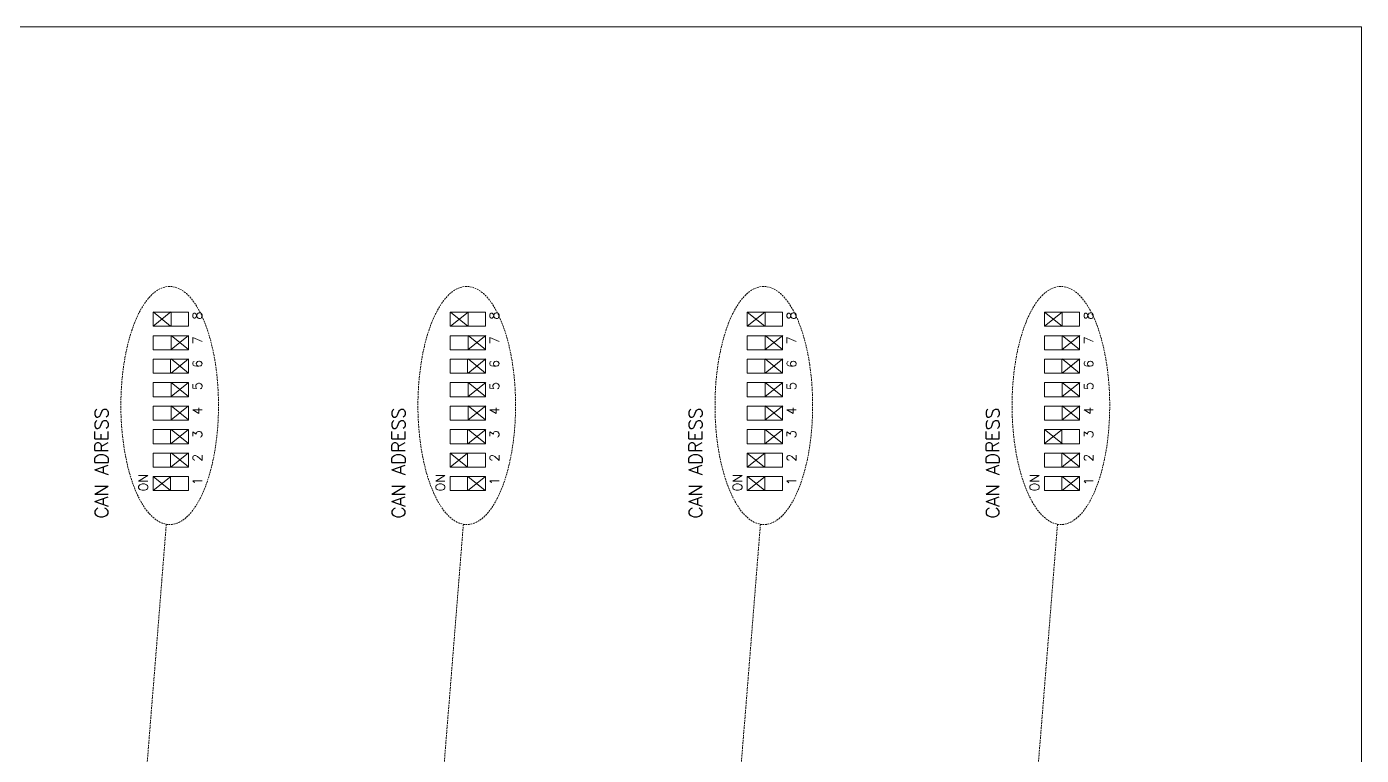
# Model space of a CAD drawing. Extents: x -2993 to 3661, y -4147 to -1441.
# Drawn here: x -120.2 to 82, y -2485.6 to -2375.2 of the extents above; entities that cross this region are included whole.
import ezdxf

# ---------------------------------------------------------------- set-up
doc = ezdxf.new("R2010")
doc.units = 0
doc.header["$LTSCALE"] = 0.1
doc.header["$MEASUREMENT"] = 0
doc.linetypes.add('DASHED', pattern=[19.05, 12.7, -6.35])
doc.layers.get('0').update_dxf_attribs({"linetype": 'CONTINUOUS'})
doc.layers.add('DIM', color=5, linetype='CONTINUOUS')
doc.styles.get("Standard").update_dxf_attribs({"font": 'simplex.shx'})

msp = doc.modelspace()

# ---------------------------------------------------------------- linework, layer by layer
at = {"lineweight": 13}
for p, q in [((-101.02, -2420.57), (-98.35, -2418.43)), ((-101.02, -2418.43), (-98.39, -2420.57)), ((-55.99, -2420.6), (-53.32, -2418.46)), ((-55.99, -2418.46), (-53.35, -2420.6)), ((-11.02, -2420.6), (-8.35, -2418.46)), ((-11.02, -2418.46), (-8.39, -2420.6)), ((34.01, -2420.6), (36.68, -2418.46)), ((34.01, -2418.46), (36.65, -2420.6)), ((-98.32, -2424.12), (-95.65, -2421.99)), ((-98.32, -2421.99), (-95.69, -2424.12)), ((-53.32, -2424.12), (-50.65, -2421.99)), ((-53.32, -2421.99), (-50.69, -2424.12)), ((-8.32, -2424.12), (-5.65, -2421.99)), ((-8.32, -2421.99), (-5.69, -2424.12)), ((36.68, -2424.12), (39.35, -2421.99)), ((36.68, -2421.99), (39.31, -2424.12)), ((-98.32, -2427.68), (-95.65, -2425.55)), ((-98.32, -2425.55), (-95.69, -2427.68)), ((-53.32, -2427.68), (-50.65, -2425.55)), ((-53.32, -2425.55), (-50.69, -2427.68)), ((-8.32, -2427.68), (-5.65, -2425.55)), ((-8.32, -2425.55), (-5.69, -2427.68)), ((36.68, -2427.68), (39.35, -2425.55)), ((36.68, -2425.55), (39.31, -2427.68)), ((-98.32, -2431.24), (-95.65, -2429.1)), ((-98.32, -2429.1), (-95.69, -2431.24)), ((-53.32, -2431.24), (-50.65, -2429.1)), ((-53.32, -2429.1), (-50.69, -2431.24)), ((-8.32, -2431.24), (-5.65, -2429.1)), ((-8.32, -2429.1), (-5.69, -2431.24)), ((36.68, -2431.24), (39.35, -2429.1)), ((36.68, -2429.1), (39.31, -2431.24)), ((-98.32, -2434.79), (-95.65, -2432.66)), ((-98.32, -2432.66), (-95.69, -2434.79)), ((-53.32, -2434.79), (-50.65, -2432.66)), ((-53.32, -2432.66), (-50.69, -2434.79)), ((-8.32, -2434.79), (-5.65, -2432.66)), ((-8.32, -2432.66), (-5.69, -2434.79)), ((36.68, -2434.79), (39.35, -2432.66)), ((36.68, -2432.66), (39.31, -2434.79)), ((-98.32, -2438.35), (-95.65, -2436.21)), ((-98.32, -2436.21), (-95.69, -2438.35)), ((-53.32, -2438.35), (-50.65, -2436.21)), ((-53.32, -2436.21), (-50.69, -2438.35)), ((-8.32, -2438.35), (-5.65, -2436.21)), ((-8.32, -2436.21), (-5.69, -2438.35)), ((34.01, -2438.35), (36.68, -2436.21)), ((34.01, -2436.21), (36.65, -2438.35)), ((-98.32, -2441.9), (-95.65, -2439.77)), ((-98.32, -2439.77), (-95.69, -2441.9)), ((-56.05, -2441.93), (-53.39, -2439.8)), ((-56.05, -2439.8), (-53.42, -2441.93)), ((-11.05, -2441.93), (-8.39, -2439.8)), ((-11.05, -2439.8), (-8.42, -2441.93)), ((36.68, -2441.9), (39.35, -2439.77)), ((36.68, -2439.77), (39.31, -2441.9)), ((-101.02, -2445.49), (-98.35, -2443.35)), ((-98.35, -2443.35), (-101.02, -2443.35)), ((-101.02, -2443.35), (-98.39, -2445.49)), ((-53.35, -2445.49), (-50.69, -2443.35)), ((-53.35, -2443.35), (-50.72, -2445.49)), ((-10.99, -2445.49), (-8.32, -2443.35)), ((-10.99, -2443.35), (-8.35, -2445.49)), ((36.65, -2445.49), (39.31, -2443.35)), ((36.65, -2443.35), (39.28, -2445.49))]:
    msp.add_line(p, q, dxfattribs=at)
at = {"linetype": 'Continuous', "lineweight": 13}
for p, q in [((-101.02, -2418.46), (-101.02, -2420.6)), ((-95.69, -2418.46), (-101.02, -2418.46)), ((-98.32, -2420.6), (-98.32, -2418.46)), ((-95.69, -2420.6), (-95.69, -2418.46)), ((-56.02, -2418.46), (-56.02, -2420.6)), ((-50.69, -2418.46), (-56.02, -2418.46)), ((-53.32, -2420.6), (-53.32, -2418.46)), ((-50.69, -2420.6), (-50.69, -2418.46)), ((-50.69, -2420.6), (-50.69, -2418.46)), ((-11.02, -2418.46), (-11.02, -2420.6)), ((-5.69, -2418.46), (-11.02, -2418.46)), ((-8.32, -2420.6), (-8.32, -2418.46)), ((-5.69, -2420.6), (-5.69, -2418.46)), ((-5.69, -2420.6), (-5.69, -2418.46)), ((33.98, -2418.46), (33.98, -2420.6)), ((39.31, -2418.46), (33.98, -2418.46)), ((36.68, -2420.6), (36.68, -2418.46)), ((39.31, -2420.6), (39.31, -2418.46)), ((39.31, -2420.6), (39.31, -2418.46)), ((-101.02, -2420.6), (-95.69, -2420.6)), ((-56.02, -2420.6), (-50.69, -2420.6)), ((-56.02, -2420.6), (-50.69, -2420.6)), ((-11.02, -2420.6), (-5.69, -2420.6)), ((-11.02, -2420.6), (-5.69, -2420.6)), ((33.98, -2420.6), (39.31, -2420.6)), ((33.98, -2420.6), (39.31, -2420.6)), ((-95.69, -2422.02), (-101.02, -2422.02)), ((-101.02, -2422.02), (-101.02, -2424.15)), ((-98.32, -2424.15), (-98.32, -2422.02)), ((-95.69, -2424.15), (-95.69, -2422.02)), ((-50.69, -2422.02), (-56.02, -2422.02)), ((-56.02, -2422.02), (-56.02, -2424.15)), ((-50.69, -2422.02), (-56.02, -2422.02)), ((-53.32, -2424.15), (-53.32, -2422.02)), ((-50.69, -2424.15), (-50.69, -2422.02)), ((-50.69, -2424.15), (-50.69, -2422.02)), ((-5.69, -2422.02), (-11.02, -2422.02)), ((-11.02, -2422.02), (-11.02, -2424.15)), ((-5.69, -2422.02), (-11.02, -2422.02)), ((-8.32, -2424.15), (-8.32, -2422.02)), ((-5.69, -2424.15), (-5.69, -2422.02)), ((-5.69, -2424.15), (-5.69, -2422.02)), ((39.31, -2422.02), (33.98, -2422.02)), ((33.98, -2422.02), (33.98, -2424.15)), ((39.31, -2422.02), (33.98, -2422.02)), ((36.68, -2424.15), (36.68, -2422.02)), ((39.31, -2424.15), (39.31, -2422.02)), ((39.31, -2424.15), (39.31, -2422.02)), ((-101.02, -2424.15), (-95.69, -2424.15)), ((-101.02, -2427.71), (-101.02, -2425.57)), ((-101.02, -2425.57), (-95.69, -2425.57)), ((-98.39, -2427.71), (-98.39, -2425.57)), ((-95.69, -2425.57), (-95.69, -2427.71)), ((-56.02, -2424.15), (-50.69, -2424.15)), ((-56.02, -2424.15), (-50.69, -2424.15)), ((-56.02, -2427.71), (-56.02, -2425.57)), ((-56.02, -2425.57), (-50.69, -2425.57)), ((-56.02, -2425.57), (-50.69, -2425.57)), ((-53.39, -2427.71), (-53.39, -2425.57)), ((-50.69, -2425.57), (-50.69, -2427.71)), ((-50.69, -2425.57), (-50.69, -2427.71)), ((-11.02, -2424.15), (-5.69, -2424.15)), ((-11.02, -2424.15), (-5.69, -2424.15)), ((-11.02, -2427.71), (-11.02, -2425.57)), ((-11.02, -2425.57), (-5.69, -2425.57)), ((-11.02, -2425.57), (-5.69, -2425.57)), ((-8.39, -2427.71), (-8.39, -2425.57)), ((-5.69, -2425.57), (-5.69, -2427.71)), ((-5.69, -2425.57), (-5.69, -2427.71)), ((33.98, -2424.15), (39.31, -2424.15)), ((33.98, -2424.15), (39.31, -2424.15)), ((33.98, -2427.71), (33.98, -2425.57)), ((33.98, -2425.57), (39.31, -2425.57)), ((33.98, -2425.57), (39.31, -2425.57)), ((36.61, -2427.71), (36.61, -2425.57)), ((39.31, -2425.57), (39.31, -2427.71)), ((39.31, -2425.57), (39.31, -2427.71)), ((-95.69, -2427.71), (-101.02, -2427.71)), ((-50.69, -2427.71), (-56.02, -2427.71)), ((-50.69, -2427.71), (-56.02, -2427.71)), ((-5.69, -2427.71), (-11.02, -2427.71)), ((-5.69, -2427.71), (-11.02, -2427.71)), ((39.31, -2427.71), (33.98, -2427.71)), ((39.31, -2427.71), (33.98, -2427.71)), ((-101.02, -2429.13), (-101.02, -2431.26)), ((-95.69, -2429.13), (-101.02, -2429.13)), ((-98.32, -2431.26), (-98.32, -2429.13)), ((-95.69, -2431.26), (-95.69, -2429.13)), ((-56.02, -2429.13), (-56.02, -2431.26)), ((-50.69, -2429.13), (-56.02, -2429.13)), ((-50.69, -2429.13), (-56.02, -2429.13)), ((-53.32, -2431.26), (-53.32, -2429.13)), ((-50.69, -2431.26), (-50.69, -2429.13)), ((-50.69, -2431.26), (-50.69, -2429.13)), ((-11.02, -2429.13), (-11.02, -2431.26)), ((-5.69, -2429.13), (-11.02, -2429.13)), ((-5.69, -2429.13), (-11.02, -2429.13)), ((-8.32, -2431.26), (-8.32, -2429.13)), ((-5.69, -2431.26), (-5.69, -2429.13)), ((-5.69, -2431.26), (-5.69, -2429.13)), ((33.98, -2429.13), (33.98, -2431.26)), ((39.31, -2429.13), (33.98, -2429.13)), ((39.31, -2429.13), (33.98, -2429.13)), ((36.68, -2431.26), (36.68, -2429.13)), ((39.31, -2431.26), (39.31, -2429.13)), ((39.31, -2431.26), (39.31, -2429.13)), ((-101.02, -2431.26), (-95.69, -2431.26)), ((-56.02, -2431.26), (-50.69, -2431.26)), ((-56.02, -2431.26), (-50.69, -2431.26)), ((-11.02, -2431.26), (-5.69, -2431.26)), ((-11.02, -2431.26), (-5.69, -2431.26)), ((33.98, -2431.26), (39.31, -2431.26)), ((33.98, -2431.26), (39.31, -2431.26)), ((-95.69, -2432.69), (-101.02, -2432.69)), ((-101.02, -2432.69), (-101.02, -2434.82)), ((-98.32, -2434.82), (-98.32, -2432.69)), ((-95.69, -2434.82), (-95.69, -2432.69)), ((-50.69, -2432.69), (-56.02, -2432.69)), ((-56.02, -2432.69), (-56.02, -2434.82)), ((-50.69, -2432.69), (-56.02, -2432.69)), ((-53.32, -2434.82), (-53.32, -2432.69)), ((-50.69, -2434.82), (-50.69, -2432.69)), ((-50.69, -2434.82), (-50.69, -2432.69)), ((-5.69, -2432.69), (-11.02, -2432.69)), ((-11.02, -2432.69), (-11.02, -2434.82)), ((-5.69, -2432.69), (-11.02, -2432.69)), ((-8.32, -2434.82), (-8.32, -2432.69)), ((-5.69, -2434.82), (-5.69, -2432.69)), ((-5.69, -2434.82), (-5.69, -2432.69)), ((39.31, -2432.69), (33.98, -2432.69)), ((33.98, -2432.69), (33.98, -2434.82)), ((39.31, -2432.69), (33.98, -2432.69)), ((36.68, -2434.82), (36.68, -2432.69)), ((39.31, -2434.82), (39.31, -2432.69)), ((39.31, -2434.82), (39.31, -2432.69)), ((-101.02, -2434.82), (-95.69, -2434.82)), ((-56.02, -2434.82), (-50.69, -2434.82)), ((-56.02, -2434.82), (-50.69, -2434.82)), ((-11.02, -2434.82), (-5.69, -2434.82)), ((-11.02, -2434.82), (-5.69, -2434.82)), ((33.98, -2434.82), (39.31, -2434.82)), ((33.98, -2434.82), (39.31, -2434.82)), ((-101.02, -2438.38), (-101.02, -2436.24)), ((-101.02, -2436.24), (-95.69, -2436.24)), ((-98.39, -2438.38), (-98.39, -2436.24)), ((-95.69, -2436.24), (-95.69, -2438.38)), ((-56.02, -2438.38), (-56.02, -2436.24)), ((-56.02, -2436.24), (-50.69, -2436.24)), ((-56.02, -2436.24), (-50.69, -2436.24)), ((-53.39, -2438.38), (-53.39, -2436.24)), ((-50.69, -2436.24), (-50.69, -2438.38)), ((-50.69, -2436.24), (-50.69, -2438.38)), ((-11.02, -2438.38), (-11.02, -2436.24)), ((-11.02, -2436.24), (-5.69, -2436.24)), ((-11.02, -2436.24), (-5.69, -2436.24)), ((-8.39, -2438.38), (-8.39, -2436.24)), ((-5.69, -2436.24), (-5.69, -2438.38)), ((-5.69, -2436.24), (-5.69, -2438.38)), ((33.98, -2438.38), (33.98, -2436.24)), ((33.98, -2436.24), (39.31, -2436.24)), ((33.98, -2436.24), (39.31, -2436.24)), ((36.61, -2438.38), (36.61, -2436.24)), ((39.31, -2436.24), (39.31, -2438.38)), ((39.31, -2436.24), (39.31, -2438.38)), ((-95.69, -2438.38), (-101.02, -2438.38)), ((-101.02, -2439.8), (-95.69, -2439.8)), ((-101.02, -2441.93), (-101.02, -2439.8)), ((-98.39, -2441.93), (-98.39, -2439.8)), ((-95.69, -2439.8), (-95.69, -2441.93)), ((-50.69, -2438.38), (-56.02, -2438.38)), ((-50.69, -2438.38), (-56.02, -2438.38)), ((-56.02, -2439.8), (-50.69, -2439.8)), ((-56.02, -2441.93), (-56.02, -2439.8)), ((-56.02, -2439.8), (-50.69, -2439.8)), ((-53.39, -2441.93), (-53.39, -2439.8)), ((-50.69, -2439.8), (-50.69, -2441.93)), ((-50.69, -2439.8), (-50.69, -2441.93)), ((-5.69, -2438.38), (-11.02, -2438.38)), ((-5.69, -2438.38), (-11.02, -2438.38)), ((-11.02, -2439.8), (-5.69, -2439.8)), ((-11.02, -2441.93), (-11.02, -2439.8)), ((-11.02, -2439.8), (-5.69, -2439.8)), ((-8.39, -2441.93), (-8.39, -2439.8)), ((-5.69, -2439.8), (-5.69, -2441.93)), ((-5.69, -2439.8), (-5.69, -2441.93)), ((39.31, -2438.38), (33.98, -2438.38)), ((39.31, -2438.38), (33.98, -2438.38)), ((33.98, -2439.8), (39.31, -2439.8)), ((33.98, -2441.93), (33.98, -2439.8)), ((33.98, -2439.8), (39.31, -2439.8)), ((36.61, -2441.93), (36.61, -2439.8)), ((39.31, -2439.8), (39.31, -2441.93)), ((39.31, -2439.8), (39.31, -2441.93)), ((-95.69, -2441.93), (-101.02, -2441.93)), ((-50.69, -2441.93), (-56.02, -2441.93)), ((-50.69, -2441.93), (-56.02, -2441.93)), ((-5.69, -2441.93), (-11.02, -2441.93)), ((-5.69, -2441.93), (-11.02, -2441.93)), ((39.31, -2441.93), (33.98, -2441.93)), ((39.31, -2441.93), (33.98, -2441.93)), ((-101.02, -2443.35), (-95.69, -2443.35)), ((-101.02, -2445.49), (-101.02, -2443.35)), ((-98.39, -2445.49), (-98.39, -2443.35)), ((-95.69, -2443.35), (-95.69, -2445.49)), ((-56.02, -2443.35), (-50.69, -2443.35)), ((-56.02, -2445.49), (-56.02, -2443.35)), ((-56.02, -2443.35), (-50.69, -2443.35)), ((-53.39, -2445.49), (-53.39, -2443.35)), ((-50.69, -2443.35), (-50.69, -2445.49)), ((-50.69, -2443.35), (-50.69, -2445.49)), ((-11.02, -2443.35), (-5.69, -2443.35)), ((-11.02, -2445.49), (-11.02, -2443.35)), ((-11.02, -2443.35), (-5.69, -2443.35)), ((-8.39, -2445.49), (-8.39, -2443.35)), ((-5.69, -2443.35), (-5.69, -2445.49)), ((-5.69, -2443.35), (-5.69, -2445.49)), ((33.98, -2443.35), (39.31, -2443.35)), ((33.98, -2445.49), (33.98, -2443.35)), ((33.98, -2443.35), (39.31, -2443.35)), ((36.61, -2445.49), (36.61, -2443.35)), ((39.31, -2443.35), (39.31, -2445.49)), ((39.31, -2443.35), (39.31, -2445.49)), ((-95.69, -2445.49), (-101.02, -2445.49)), ((-50.69, -2445.49), (-56.02, -2445.49)), ((-50.69, -2445.49), (-56.02, -2445.49)), ((-5.69, -2445.49), (-11.02, -2445.49)), ((-5.69, -2445.49), (-11.02, -2445.49)), ((39.31, -2445.49), (33.98, -2445.49)), ((39.31, -2445.49), (33.98, -2445.49))]:
    msp.add_line(p, q, dxfattribs=at)
at = {"linetype": 'DASHED', "lineweight": 13, "ltscale": 0.2}
for p, q in [((-99.03, -2450.57), (-104.44, -2518.14)), ((-54.03, -2450.57), (-59.44, -2518.14)), ((-9.03, -2450.57), (-14.44, -2518.14)), ((35.97, -2450.57), (30.56, -2518.14))]:
    msp.add_line(p, q, dxfattribs=at)
at = {"linetype": 'DASHED', "lineweight": 13, "ltscale": 0.2, "extrusion": (0, 0, -1)}
for centre in [(-98.52, -2432.59), (-53.52, -2432.59), (-8.52, -2432.59), (36.48, -2432.59)]:
    msp.add_ellipse(centre, major_axis=(0, 18.03), ratio=0.410157, dxfattribs=at)
at = {"layer": 'DIM', "lineweight": 13}
msp.add_lwpolyline([(-324.06, -2598.02), (81.99, -2598.02), (81.99, -2375.22), (-324.06, -2375.22)], close=True, dxfattribs=at)

# ---------------------------------------------------------------- texts
at = {"linetype": 'Continuous', "lineweight": 13}
for s, p in [('8', (-93.62, -2419.59)), ('8', (-48.62, -2419.59)), ('8', (-3.62, -2419.59)), ('8', (41.38, -2419.59)), ('7', (-93.62, -2423.34)), ('7', (-48.62, -2423.34)), ('7', (-3.62, -2423.34)), ('7', (41.38, -2423.34)), ('6', (-93.62, -2426.9)), ('6', (-48.62, -2426.9)), ('6', (-3.62, -2426.9)), ('6', (41.38, -2426.9)), ('5', (-93.62, -2430.25)), ('5', (-48.62, -2430.25)), ('5', (-3.62, -2430.25)), ('5', (41.38, -2430.25)), ('4', (-93.62, -2434.01)), ('4', (-48.62, -2434.01)), ('4', (-3.62, -2434.01)), ('4', (41.38, -2434.01)), ('3', (-93.62, -2437.56)), ('3', (-48.62, -2437.56)), ('3', (-3.62, -2437.56)), ('3', (41.38, -2437.56)), ('2', (-93.62, -2441.12)), ('2', (-48.62, -2441.12)), ('2', (-3.62, -2441.12)), ('2', (41.38, -2441.12)), ('ON', (-101.82, -2445.62)), ('1', (-93.62, -2444.68)), ('ON', (-56.82, -2445.62)), ('1', (-48.62, -2444.68)), ('ON', (-11.82, -2445.62)), ('1', (-3.62, -2444.68)), ('ON', (33.18, -2445.62)), ('1', (41.38, -2444.68))]:
    msp.add_text(s, height=1.4, rotation=90, dxfattribs=at).set_placement(p)
at = {"lineweight": 13}
for p in [(-107.86, -2449.71), (-62.86, -2449.71), (-17.86, -2449.71), (27.14, -2449.71)]:
    msp.add_text('CAN ADRESS', height=2, rotation=90, dxfattribs=at).set_placement(p)

doc.saveas('drawing.dxf')
